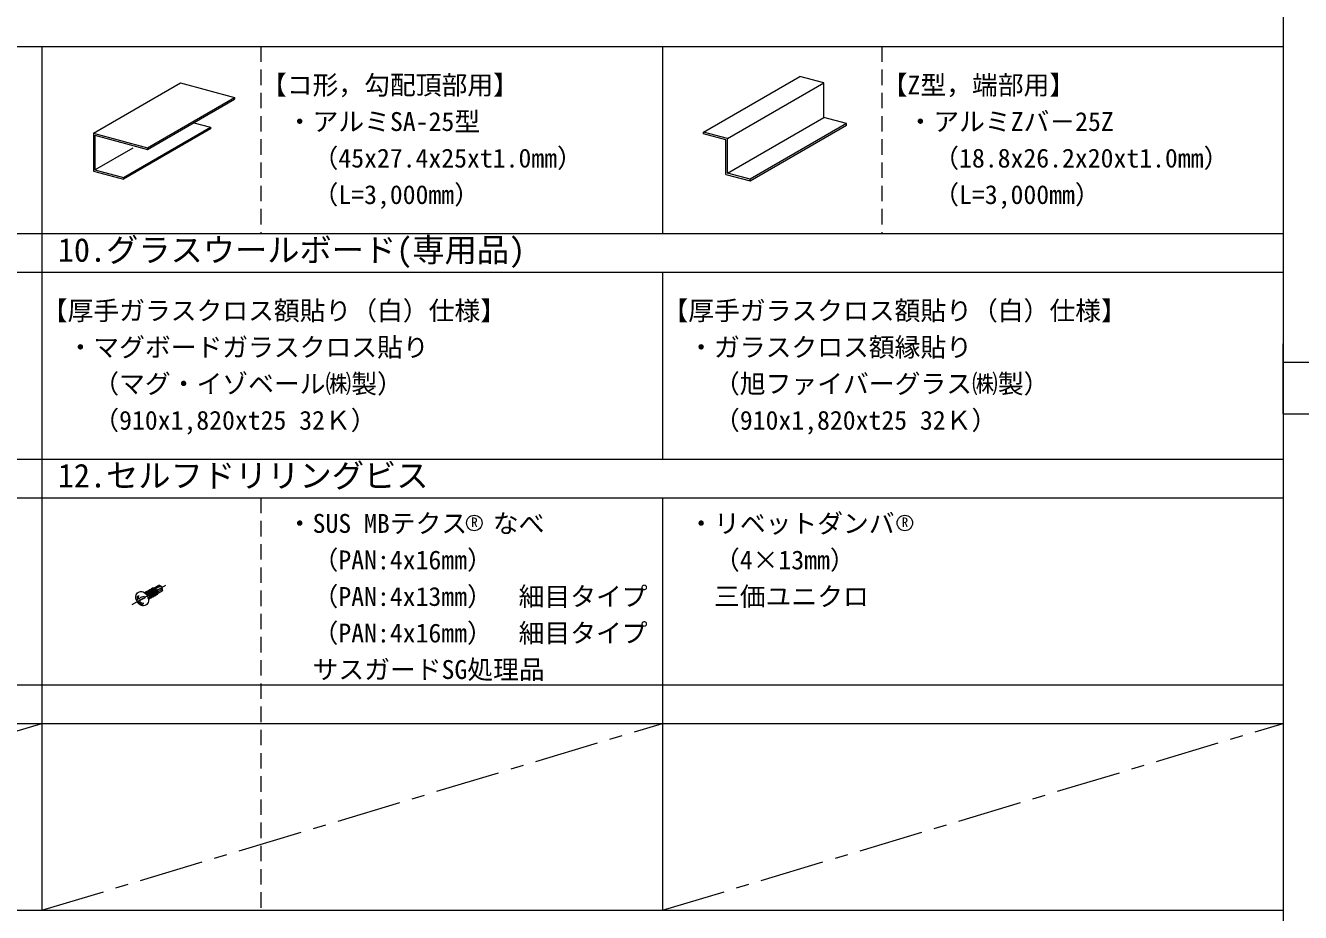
# Model space of a CAD drawing. Units: millimetres on the paper, enlarged 50 times, with parts at other scales. Extents: x -9752 to 9748, y -6991 to 6878.
# Drawn here: x -4877 to 66, y -6 to 3434 of the extents above; entities that cross this region are included whole.
import ezdxf
from ezdxf.enums import TextEntityAlignment as Align

# ---------------------------------------------------------------- set-up
doc = ezdxf.new("R2010")
doc.units = ezdxf.units.MM
doc.header["$LTSCALE"] = 50
doc.linetypes.add('CHAIN1', pattern=[8, 5, -1, 1, -1])
doc.linetypes.add('DASHED1', pattern=[1.8, 1.2, -0.6])
for name, color, linetype, lineweight in [('1-1_中線', 7, 'Continuous', 18), ('1-6_文字', 4, 'Continuous', 9), ('F-0_中心線', 4, 'CHAIN1', 9), ('F-6_文字', 7, 'Continuous', 18)]:
    doc.layers.add(name, color=color, linetype=linetype, lineweight=lineweight)
doc.layers.add('8-6_文字', color=4, linetype='Continuous')
doc.styles.add('ＭＳ ゴシック', font='')
doc.styles.get('ＭＳ ゴシック').set_extended_font_data('MS Gothic')

msp = doc.modelspace()

# ---------------------------------------------------------------- linework, layer by layer
at = {"layer": '1-1_中線'}
for p, q in [((-2249.19, 3019.92), (-1875.44, 3235.71)), ((-1782.3, 3210.75), (-1875.44, 3235.71)), ((-4613.61, 3015.82), (-4275.95, 3210.76)), ((-4275.95, 3210.76), (-4066.38, 3154.61)), ((-2156.05, 2994.96), (-1782.3, 3210.75)), ((-4404.03, 2959.66), (-4066.38, 3154.61)), ((-4404.03, 2953.23), (-4066.38, 3148.18)), ((-4066.38, 3154.61), (-4066.38, 3148.18)), ((-2156.05, 2861.03), (-1782.3, 3076.82)), ((-4613.61, 3015.82), (-4613.61, 2869.03)), ((-4497.18, 2844.26), (-4159.53, 3039.21)), ((-4159.53, 3032.78), (-4497.18, 2837.84)), ((-4224.82, 3056.7), (-4159.53, 3039.21)), ((-4159.53, 3039.21), (-4159.53, 3032.78)), ((-2156.05, 2994.96), (-2249.19, 3019.92)), ((-2249.19, 3013.49), (-2249.19, 3019.92)), ((-1694.74, 3053.36), (-2068.49, 2837.57)), ((-2068.49, 2831.15), (-1694.74, 3046.93)), ((-1694.74, 3046.93), (-1694.74, 3053.36)), ((-4608.02, 3007.89), (-4608.02, 2873.96)), ((-4608.02, 3007.89), (-4404.03, 2953.23)), ((-2161.64, 2990.03), (-2249.19, 3013.49)), ((-2161.64, 2856.1), (-2161.64, 2990.03)), ((-4608.02, 2873.96), (-4459.73, 2959.58)), ((-4613.61, 2869.03), (-4497.18, 2837.84)), ((-4608.02, 2873.96), (-4497.18, 2844.26)), ((-4497.18, 2844.26), (-4497.18, 2837.84)), ((-4379, 1251.89), (-4360.24, 1262.72)), ((-4377.08, 1247.46), (-4376, 1251.49)), ((-4376, 1251.49), (-4374.18, 1250.44)), ((-4374.18, 1250.44), (-4357.02, 1260.34)), ((-4363.22, 1232.13), (-4346.29, 1241.91)), ((-4362.18, 1238.17), (-4348.68, 1245.97)), ((-4357.02, 1260.34), (-4352.8, 1259.21)), ((-4346.33, 1242.25), (-4346.29, 1241.91)), ((-4396.25, 1213.89), (-4400.96, 1211.17)), ((-4388.67, 1218.26), (-4393.38, 1215.54)), ((-4381.1, 1222.64), (-4385.81, 1219.92)), ((-4373.52, 1227.01), (-4378.23, 1224.29)), ((-4365.95, 1231.39), (-4370.66, 1228.67))]:
    msp.add_line(p, q, dxfattribs=at)
at = {"layer": '1-1_中線', "linetype": 'CHAIN1'}
msp.add_line((-4463.93, 1188.43), (-4333.47, 1263.75), dxfattribs=at)
at = {"layer": '1-1_中線'}
for points in [[(-1694.74, 3053.36), (-1782.3, 3076.82), (-1782.3, 3210.75)], [(-4613.61, 3015.82), (-4404.03, 2959.66), (-4404.03, 2953.23)], [(-2068.49, 2837.57), (-2156.05, 2861.03), (-2156.05, 2994.96)], [(-2161.64, 2856.1), (-2068.49, 2831.15), (-2068.49, 2837.57)]]:
    msp.add_lwpolyline(points, dxfattribs=at)
for centre, radius, start, end in [((-4402.45, 1222.02), 16.77, 336.82288, 135.07969), ((-4394.87, 1226.39), 16.77, 336.82288, 135.07969), ((-4396.27, 1224.02), 15.23, 354.78666, 105.94682), ((-4387.3, 1230.77), 16.77, 58.5209, 135.07969), ((-4388.69, 1228.4), 15.23, 354.78666, 105.94682), ((-4379.72, 1235.14), 16.77, 77.16549, 135.07969), ((-4381.12, 1232.77), 15.23, 74.61342, 105.94682), ((-4313.58, 1162.56), 104.3, 112.08803, 128.95932), ((-4398.63, 1409.74), 167.21, 276.68583, 279.2776), ((-4364.04, 1237.84), 16.2, 143.56405, 158.90406), ((-4387.3, 1230.77), 16.77, 336.82288, 51.79538), ((-4373.28, 1257.56), 12.94, 277.15073, 298.50333), ((-4381.12, 1232.77), 15.23, 354.78666, 51.65466), ((-4379.72, 1235.14), 16.77, 336.82288, 41.19702), ((-4382.75, 1295.83), 53.4, 288.0551, 310.99453), ((-4373.02, 1226.01), 38.87, 49.39028, 70.81316), ((-4359.74, 1251.91), 12.55, 331.74139, 16.71938), ((-4351.57, 1241.53), 5.3, 4.09941, 56.89587), ((-4370.75, 1246.23), 24.84, 349.98562, 21.96795), ((-4406.91, 1172.78), 48.19, 141.45441, 143.52402), ((-4449.96, 1206.58), 6.55, 324.8856, 17.89861), ((-4402.14, 1216.6), 42.35, 172.16926, 190.90073), ((-4395.25, 1155.04), 61.36, 137.92177, 139.17107), ((-4438.8, 1194.55), 2.56, 46.9377, 140.96224), ((-4418.07, 1215.33), 21.84, 158.45676, 190.65731), ((-4437.99, 1211.65), 1.58, 193.35371, 312.88627), ((-4418.94, 1214.21), 25.39, 224.46704, 264.72302), ((-4406.91, 1172.78), 48.19, 101.21949, 128.50807), ((-4431.19, 1201.13), 2.92, 126.03329, 219.46853), ((-4420.55, 1210.21), 16.91, 220.29726, 279.62297), ((-4395.25, 1155.04), 61.36, 106.53873, 127.86315), ((-4410.02, 1217.65), 16.77, 336.82288, 108.25527), ((-4411.42, 1215.28), 15.23, 354.78666, 90.58296), ((-4417.6, 1213.27), 16.77, 352.73364, 58.44819), ((-4403.84, 1219.65), 15.23, 354.78666, 105.94682), ((-4402.01, 1222.42), 13.57, 275.91919, 303.04436), ((-4394.43, 1226.8), 13.57, 272.48682, 303.04436), ((-4386.86, 1231.17), 13.57, 272.48682, 303.04436), ((-4379.28, 1235.54), 13.57, 272.48682, 303.04436), ((-4371.71, 1239.92), 13.57, 272.48682, 303.04436)]:
    msp.add_arc(centre, radius, start, end, dxfattribs=at)
msp.add_ellipse((-4424.92, 1210.95), major_axis=(-14.61, 25.3), ratio=0.78, dxfattribs=at)
at = {"layer": '1-6_文字'}
for centre in [(-3137.34, 1504.6), (-1468.3, 1504.6)]:
    msp.add_circle(centre, 30, dxfattribs=at)
at = {"layer": 'F-0_中心線'}
for p, q in [((-7220.42, 2.5), (-4814.17, 727.5)), ((-4814.17, 2.5), (-2407.92, 727.5)), ((-2407.92, 2.5), (-1.67, 727.5))]:
    msp.add_line(p, q, dxfattribs=at)
at = {"layer": 'F-6_文字', "color": 3}
for p, q in [((-1.67, 6327.5), (-1.67, 2627.5)), ((-9626.67, 3352.5), (-1.67, 3352.5)), ((-4814.17, 3352.5), (-4814.17, 2627.5)), ((-2407.92, 3352.5), (-2407.92, 2627.5)), ((-9626.67, 2627.5), (-1.67, 2627.5)), ((-4814.17, 2627.5), (-4814.17, 1577.5)), ((-1.67, 2627.5), (-1.67, 2477.5)), ((-9626.67, 2477.5), (-1.67, 2477.5)), ((-2407.92, 2477.5), (-2407.92, 1752.5)), ((-1.67, 2477.5), (-1.67, -6072.5)), ((-1.67, 1927.5), (-1.67, 2199.15)), ((-1.67, 2127.5), (9748.33, 2127.5)), ((-1.67, 1927.5), (9748.33, 1927.5)), ((-9626.67, 1752.5), (-1.67, 1752.5)), ((-9626.67, 1602.5), (-1.67, 1602.5)), ((-4814.17, 1627.5), (-4814.17, 2.5)), ((-2407.92, 1602.5), (-2407.92, 2.5)), ((-9626.67, 877.5), (-1.67, 877.5)), ((-9626.67, 727.5), (-1.67, 727.5)), ((-9626.67, 2.5), (-1.67, 2.5)), ((-9626.67, 2.5), (-1.67, 2.5)), ((-5431.19, 2.5), (-1.67, 2.5))]:
    msp.add_line(p, q, dxfattribs=at)
at = {"layer": 'F-6_文字', "color": 4, "linetype": 'DASHED1', "lineweight": 9}
for p, q in [((-3964.17, 3352.5), (-3964.17, 2627.5)), ((-1557.92, 3352.5), (-1557.92, 2627.5)), ((-3964.17, 1602.5), (-3964.17, 2.5))]:
    msp.add_line(p, q, dxfattribs=at)

# ---------------------------------------------------------------- texts
at = {"layer": '1-6_文字', "style": 'ＭＳ ゴシック'}
for s, height, p in [('【コ形，勾配頂部用】', 73.31, (-3964.17, 3144.17)), ('【Z型，端部用】', 73.31, (-1557.92, 3144.17)), ('・アルミSA-25型', 73.31, (-3864.17, 3002.5)), ('・アルミZバ－25Z', 73.31, (-1457.92, 3002.5)), ('（45x27.4x25xt1.0mm）', 73.31, (-3764.17, 2860.83)), ('（18.8x26.2x20xt1.0mm）', 73.31, (-1357.92, 2860.83)), ('（L=3,000mm）', 73.31, (-3764.17, 2719.17)), ('（L=3,000mm）', 73.31, (-1357.92, 2719.17)), (' 10.グラスウールボード(専用品)', 91.64, (-4814.17, 2490)), ('【厚手ガラスクロス額貼り（白）仕様】', 73.31, (-4814.17, 2269.17)), ('【厚手ガラスクロス額貼り（白）仕様】', 73.31, (-2407.92, 2269.17)), ('・マグボードガラスクロス貼り', 73.31, (-4714.17, 2127.5)), ('・ガラスクロス額縁貼り', 73.31, (-2307.92, 2127.5)), ('（マグ・イゾベール㈱製）', 73.31, (-4614.17, 1985.83)), ('（旭ファイバーグラス㈱製）', 73.31, (-2207.92, 1985.83)), ('（910x1,820xt25 32Ｋ）', 73.31, (-4614.17, 1844.17)), ('（910x1,820xt25 32Ｋ）', 73.31, (-2207.92, 1844.17)), (' 12.セルフドリリングビス', 91.64, (-4814.17, 1615)), ('・SUS MBテクス  なべ', 73.31, (-3864.17, 1444.17)), ('・リベットダンバ', 73.31, (-2307.92, 1444.17)), ('R', 36.66, (-3149.26, 1478.13)), ('R', 36.66, (-1480.22, 1478.13)), ('（PAN:4x16mm）', 73.31, (-3764.17, 1302.5)), ('（PAN:4x13mm）\u3000細目タイプ', 73.31, (-3764.17, 1160.83)), ('（PAN:4x16mm）\u3000細目タイプ', 73.31, (-3764.17, 1019.17)), ('サスガードSG処理品', 73.31, (-3764.17, 877.5))]:
    msp.add_text(s, height=height, dxfattribs=at).set_placement(p, align=Align.BOTTOM_LEFT)
at = {"layer": '8-6_文字', "style": 'ＭＳ ゴシック'}
for s, p in [('（4×13mm）', (-2207.92, 1302.5)), ('三価ユニクロ', (-2207.92, 1160.83))]:
    msp.add_text(s, height=73.31, dxfattribs=at).set_placement(p, align=Align.BOTTOM_LEFT)

doc.saveas('drawing.dxf')
